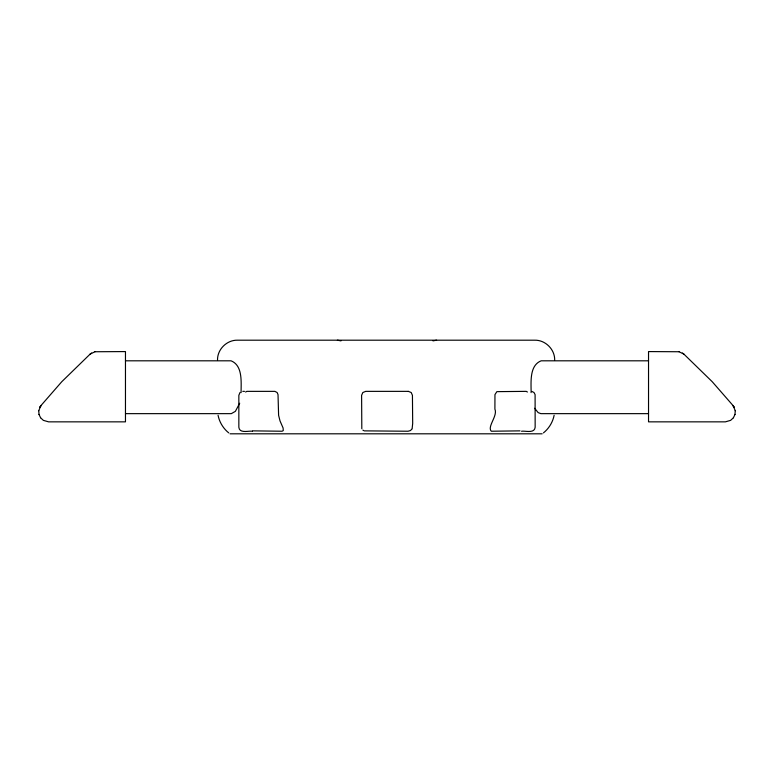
<?xml version="1.0" encoding="UTF-8"?>
<svg xmlns="http://www.w3.org/2000/svg" width="774" height="774" viewBox="0 0 774 774"><rect width="100%" height="100%" fill="white"/><g stroke="black" fill="none" stroke-linecap="round" stroke-linejoin="round"><path stroke-width="1.16" d="M38.768 410.704L39.01 414.4M217.523 360.026C217.281 349.355 226.888 339.892 237.531 340.192L534.67 340.192C545.312 339.892 554.91 349.355 554.677 360.026M734.99 414.4L735.232 410.704M38.758 410.704L40.867 405.673L61.775 381.717L90.142 354.086L94.999 351.744M554.126 415.29C552.781 422.169 548.94 428.496 543.464 432.879M239.698 403.225L235.383 411.342L231.329 413.645L125.465 413.645M735.01 414.4L733.413 417.757M412.136 428.728L412.687 423.436L412.436 395.33L411.217 392.524L408.401 391.373M411.816 429.231L410.365 430.586L408.043 431.234L364.177 430.866M239.998 392.524L238.847 395.33L238.847 427.267C239.437 433.75 248.609 430.634 252.469 431.234M733.433 417.757L730.627 420.359L725.393 421.849L648.535 421.849L648.535 351.58L679.011 351.744M245.581 392.012L246.867 391.363L274.896 391.363L277.131 392.524L278.021 394.614L278.601 415.29L280.014 420.911L283.091 427.983L283.284 430.586L282.036 431.234L252.653 430.866M90.142 354.086L91.622 353.031M520.022 430.866L491.287 431.234C486.943 426.629 497.924 415.957 494.905 409.088L494.954 394.614L496.879 391.644L526.194 391.363L527.433 392.012M432.976 340.87L436.584 340.192M94.989 351.744L125.465 351.58L125.465 421.849L48.598 421.849L43.363 420.359L40.567 417.757M125.465 360.81L231.039 360.81C243.017 365.522 241.014 382.395 241.091 392.612M648.535 360.81L541.161 360.81C529.184 365.522 531.187 382.395 531.109 392.612M242.804 391.363L244.478 391.363M408.314 391.363L365.734 391.363L362.832 392.524L361.603 395.33L361.816 428.728M648.535 413.645L540.871 413.645L538.153 412.61L534.641 408.266M521.531 431.234C525.391 430.634 534.563 433.75 535.153 427.267L535.095 394.614L534.002 392.524L531.922 391.431M230.023 433.808L542.168 433.808M337.387 340.192L340.995 340.87M679.001 351.744L683.858 354.086L712.215 381.708L733.133 405.673L735.242 410.704M682.387 353.031L683.858 354.086M362.871 430.073L363.538 430.557M228.727 432.879C223.26 428.496 219.419 422.169 218.065 415.29M40.587 417.757L38.99 414.4M40.925 405.673L39.938 407.124L40.925 405.673M734.062 407.124L733.084 405.673L734.062 407.124"/></g></svg>
